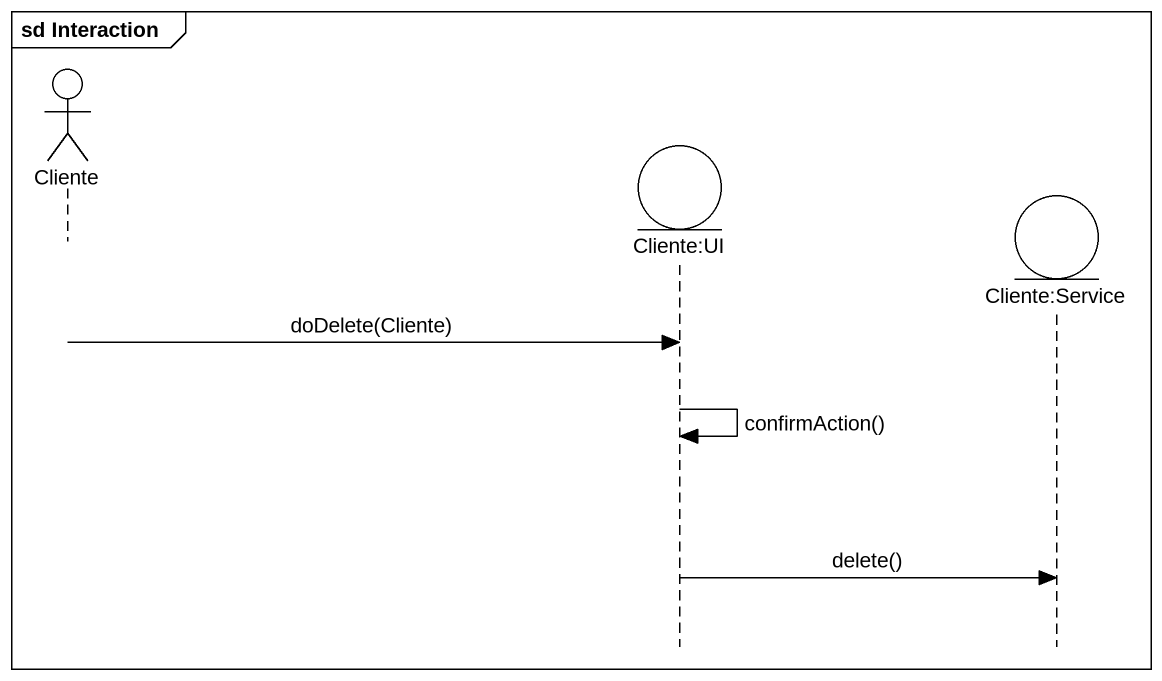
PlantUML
@startuml
mainframe sd Interaction
hide footbox
actor Cliente
entity "Cliente:UI" as Cliente_UI
entity "Cliente:Service" as Cliente_Service

Cliente -> Cliente_UI : doDelete(Cliente)
Cliente_UI -> Cliente_UI : confirmAction()
Cliente_UI -> Cliente_Service : delete()
@enduml
